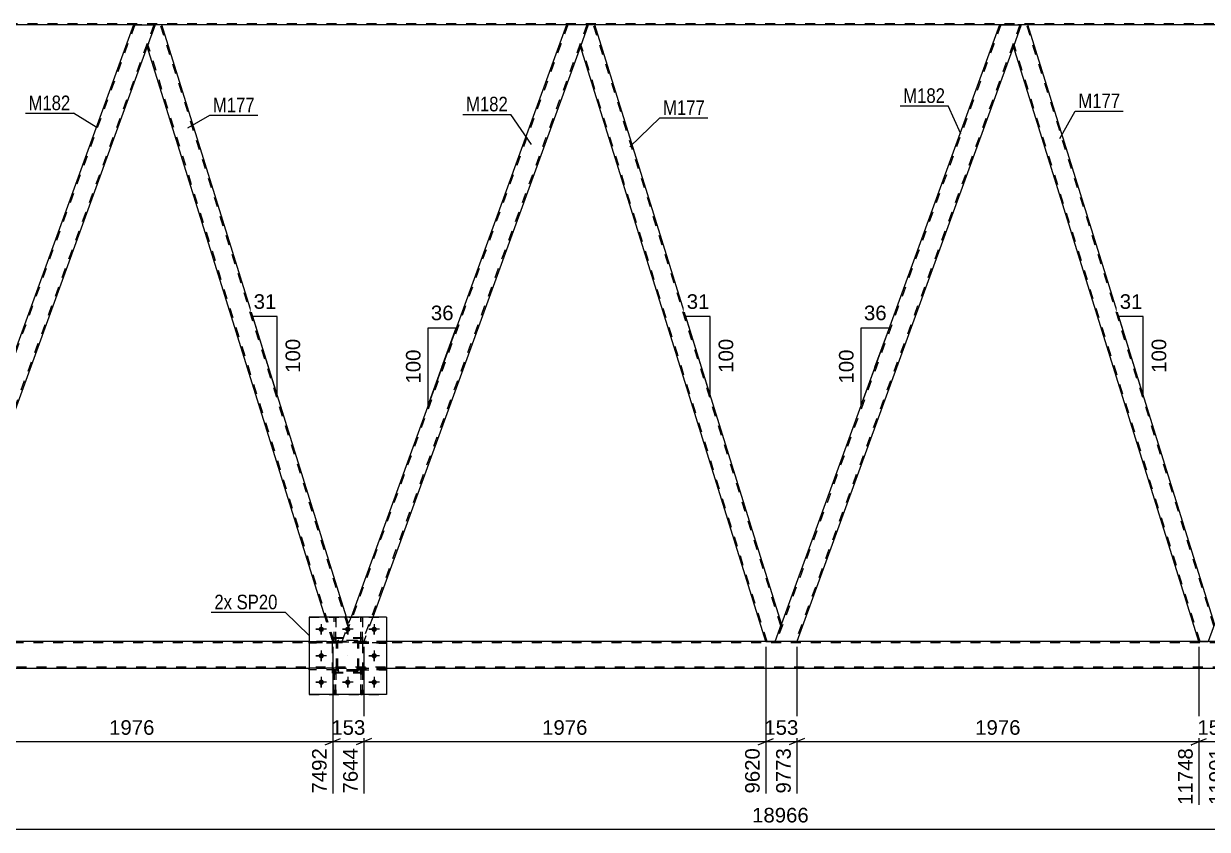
# Model space of a CAD drawing. Header units: millimetres. Extents: x -116 to 725, y -385 to 209.
# Drawn here: x 150.7 to 383.4, y -160.1 to -1.8 of the extents above; entities that cross this region are included whole.
import ezdxf

# ---------------------------------------------------------------- set-up
doc = ezdxf.new("R2010")
doc.units = ezdxf.units.MM
doc.linetypes.add('DXK_LINE_DOT2', pattern=[3.9198, 1.9599, -1.9599])
doc.linetypes.add('DXK_LINE_DOT3', pattern=[5.9187, 2.979, -0.9799, 0.9799, -0.9799])
doc.styles.add('Arial', font='arial.ttf', dxfattribs={"height": 0.2})
doc.styles.add('Arial Narrow', font='ARIALN.TTF', dxfattribs={"height": 0.2})

# ---------------------------------------------------------------- blocks, each defined once
blk = doc.blocks.new('Bolt-203724257-5231 - 5151')
at = {"linetype": 'Continuous'}
for points in [[(209.68, -120.8, -1), (208.64, -120.8, -1)], [(214.88, -120.8, -1), (213.84, -120.8, -1)], [(220.08, -120.8, -1), (219.04, -120.8, -1)], [(209.68, -126, -1), (208.64, -126, -1)], [(220.08, -126, -1), (219.04, -126, -1)], [(209.68, -131.2, -1), (208.64, -131.2, -1)], [(214.88, -131.2, -1), (213.84, -131.2, -1)], [(220.08, -131.2, -1), (219.04, -131.2, -1)]]:
    blk.add_hatch(color=1, dxfattribs=at).paths.add_polyline_path(points)
at = {"color": 1, "linetype": 'Continuous'}
for p, q in [((210.2, -120.8), (208.12, -120.8)), ((209.16, -119.76), (209.16, -121.84)), ((215.4, -120.8), (213.32, -120.8)), ((214.36, -119.76), (214.36, -121.84)), ((220.6, -120.8), (218.52, -120.8)), ((219.56, -119.76), (219.56, -121.84)), ((209.16, -124.96), (209.16, -127.04)), ((219.56, -124.96), (219.56, -127.04)), ((210.2, -126), (208.12, -126)), ((220.6, -126), (218.52, -126)), ((209.16, -130.16), (209.16, -132.24)), ((214.36, -130.16), (214.36, -132.24)), ((219.56, -130.16), (219.56, -132.24)), ((210.2, -131.2), (208.12, -131.2)), ((215.4, -131.2), (213.32, -131.2)), ((220.6, -131.2), (218.52, -131.2))]:
    blk.add_line(p, q, dxfattribs=at)
blk = doc.blocks.new('Bolt-203724257-5232 - 5151')
at = {"color": 1, "linetype": 'Continuous'}
for p, q in [((208.12, -120.8), (208.82, -120.8)), ((209.16, -119.76), (209.16, -120.45)), ((210.2, -120.8), (209.51, -120.8)), ((213.32, -120.8), (214.02, -120.8)), ((214.36, -119.76), (214.36, -120.45)), ((215.4, -120.8), (214.71, -120.8)), ((218.52, -120.8), (219.22, -120.8)), ((219.56, -119.76), (219.56, -120.45)), ((220.6, -120.8), (219.91, -120.8)), ((209.16, -121.84), (209.16, -121.14)), ((214.36, -121.84), (214.36, -121.14)), ((219.56, -121.84), (219.56, -121.14)), ((209.16, -124.96), (209.16, -125.65)), ((219.56, -124.96), (219.56, -125.65)), ((208.12, -126), (208.82, -126)), ((209.16, -127.04), (209.16, -126.34)), ((210.2, -126), (209.51, -126)), ((218.52, -126), (219.22, -126)), ((219.56, -127.04), (219.56, -126.34)), ((220.6, -126), (219.91, -126)), ((209.16, -130.16), (209.16, -130.85)), ((214.36, -130.16), (214.36, -130.85)), ((219.56, -130.16), (219.56, -130.85)), ((208.12, -131.2), (208.82, -131.2)), ((209.16, -132.24), (209.16, -131.54)), ((210.2, -131.2), (209.51, -131.2)), ((213.32, -131.2), (214.02, -131.2)), ((214.36, -132.24), (214.36, -131.54)), ((215.4, -131.2), (214.71, -131.2)), ((218.52, -131.2), (219.22, -131.2)), ((219.56, -132.24), (219.56, -131.54)), ((220.6, -131.2), (219.91, -131.2))]:
    blk.add_line(p, q, dxfattribs=at)
blk = doc.blocks.new('Part-203724257-5591 - 5151')
at = {"color": 2, "linetype": 'Continuous'}
for p, q in [((176.5, -2), (174.96, -6.25)), ((177.82, -2), (176.5, -2)), ((214.1, -118.4), (177.82, -2)), ((209.91, -118.4), (174.96, -6.25))]:
    blk.add_line(p, q, dxfattribs=at)
at = {"color": 7, "linetype": 'DXK_LINE_DOT2'}
for p, q in [((214.39, -120.12), (177.57, -2)), ((211.67, -123.22), (175.09, -5.88)), ((211.41, -123.22), (209.91, -118.4)), ((214.52, -119.75), (214.1, -118.4)), ((213.26, -123.22), (214.52, -119.75)), ((213.26, -123.22), (211.41, -123.22))]:
    blk.add_line(p, q, dxfattribs=at)
blk = doc.blocks.new('Part-203724257-5611 - 5151')
at = {"color": 7, "linetype": 'DXK_LINE_DOT2'}
for p, q in [((257.64, -2), (213.51, -123.22)), ((261.38, -2), (217.26, -123.22)), ((257.64, -2), (257.65, -2)), ((261.64, -2), (260.09, -6.25)), ((213.26, -123.22), (215.02, -118.4)), ((219.27, -118.4), (217.52, -123.22)), ((217.52, -123.22), (213.26, -123.22))]:
    blk.add_line(p, q, dxfattribs=at)
at = {"color": 2, "linetype": 'Continuous'}
for p, q in [((257.38, -2), (215.02, -118.4)), ((261.64, -2), (257.38, -2)), ((260.09, -6.25), (219.27, -118.4))]:
    blk.add_line(p, q, dxfattribs=at)
blk = doc.blocks.new('Part-203724257-5242 - 5151')
at = {"color": 2, "linetype": 'Continuous'}
for p, q in [((206.76, -123.22), (51.7, -123.22)), ((462.18, -123.22), (221.96, -123.22)), ((206.76, -128.5), (51.7, -128.5)), ((462.18, -128.5), (221.96, -128.5))]:
    blk.add_line(p, q, dxfattribs=at)
at = {"color": 7, "linetype": 'DXK_LINE_DOT2'}
for p, q in [((221.96, -123.22), (206.76, -123.22)), ((605.29, -123.46), (-50.14, -123.46)), ((605.92, -128.26), (-50.14, -128.26)), ((221.96, -128.5), (206.76, -128.5))]:
    blk.add_line(p, q, dxfattribs=at)
blk = doc.blocks.new('Part-203724257-5247 - 5151')
at = {"color": 7, "linetype": 'DXK_LINE_DOT2'}
for p, q in [((623.74, -1.76), (-29.49, -1.76)), ((177.82, -2), (172.25, -2)), ((262.95, -2), (257.38, -2)), ((348.09, -2), (342.51, -2))]:
    blk.add_line(p, q, dxfattribs=at)
at = {"color": 2, "linetype": 'Continuous'}
for p, q in [((172.25, -2), (92.69, -2)), ((257.38, -2), (177.82, -2)), ((342.51, -2), (262.95, -2)), ((427.65, -2), (348.09, -2))]:
    blk.add_line(p, q, dxfattribs=at)
blk = doc.blocks.new('Part-203724257-5501 - 5151')
at = {"color": 2, "linetype": 'Continuous'}
for p, q in [((221.96, -118.4), (206.76, -118.4)), ((206.76, -118.4), (206.76, -133.6)), ((221.96, -118.4), (221.96, -133.6)), ((221.96, -133.6), (206.76, -133.6))]:
    blk.add_line(p, q, dxfattribs=at)
blk = doc.blocks.new('Part-203724257-5506 - 5151')
at = {"color": 7, "linetype": 'DXK_LINE_DOT2'}
for p, q in [((206.76, -118.4), (221.96, -118.4)), ((206.76, -118.4), (206.76, -133.6)), ((221.96, -118.4), (221.96, -133.6)), ((206.76, -133.6), (221.96, -133.6))]:
    blk.add_line(p, q, dxfattribs=at)
blk = doc.blocks.new('Part-203724257-5507 - 5151')
at = {"color": 7, "linetype": 'DXK_LINE_DOT2'}
for p, q in [((216.56, -123.55), (216.56, -123.23)), ((216.56, -123.23), (221.96, -123.23)), ((217.16, -123.55), (217.16, -123.23)), ((221.96, -123.23), (221.96, -123.55)), ((221.96, -123.55), (216.56, -123.55))]:
    blk.add_line(p, q, dxfattribs=at)
blk = doc.blocks.new('Part-203724257-5508 - 5151')
at = {"color": 7, "linetype": 'DXK_LINE_DOT2'}
for p, q in [((216.56, -128.75), (216.56, -128.43)), ((216.56, -128.43), (221.96, -128.43)), ((221.96, -128.75), (216.56, -128.75)), ((217.16, -128.75), (217.16, -128.43)), ((221.96, -128.43), (221.96, -128.75))]:
    blk.add_line(p, q, dxfattribs=at)
blk = doc.blocks.new('Part-203724257-5509 - 5151')
at = {"color": 7, "linetype": 'DXK_LINE_DOT2'}
for p, q in [((212.16, -123.23), (206.76, -123.23)), ((206.76, -123.55), (206.76, -123.23)), ((211.56, -123.55), (211.56, -123.23)), ((212.16, -123.23), (212.16, -123.55)), ((212.16, -123.55), (206.76, -123.55))]:
    blk.add_line(p, q, dxfattribs=at)
blk = doc.blocks.new('Part-203724257-5510 - 5151')
at = {"color": 7, "linetype": 'DXK_LINE_DOT2'}
for p, q in [((212.16, -128.43), (206.76, -128.43)), ((206.76, -128.75), (206.76, -128.43)), ((212.16, -128.75), (206.76, -128.75)), ((211.56, -128.75), (211.56, -128.43)), ((212.16, -128.43), (212.16, -128.75))]:
    blk.add_line(p, q, dxfattribs=at)
blk = doc.blocks.new('Part-203724257-5511 - 5151')
at = {"color": 2, "linetype": 'Continuous'}
for p, q in [((211.72, -118.4), (211.72, -118.39)), ((212.04, -118.39), (211.72, -118.39)), ((212.04, -118.4), (212.04, -118.39))]:
    blk.add_line(p, q, dxfattribs=at)
at = {"color": 7, "linetype": 'DXK_LINE_DOT2'}
for p, q in [((211.72, -123.24), (211.72, -118.4)), ((212.04, -123.24), (212.04, -118.4)), ((211.72, -122.64), (212.04, -122.64)), ((212.04, -123.24), (211.72, -123.24))]:
    blk.add_line(p, q, dxfattribs=at)
blk = doc.blocks.new('Part-203724257-5512 - 5151')
at = {"color": 2, "linetype": 'Continuous'}
for p, q in [((216.92, -118.4), (216.92, -118.39)), ((217.24, -118.39), (216.92, -118.39)), ((217.24, -118.4), (217.24, -118.39))]:
    blk.add_line(p, q, dxfattribs=at)
at = {"color": 7, "linetype": 'DXK_LINE_DOT2'}
for p, q in [((216.92, -123.24), (216.92, -118.4)), ((217.24, -123.24), (217.24, -118.4)), ((216.92, -122.64), (217.24, -122.64)), ((217.24, -123.24), (216.92, -123.24))]:
    blk.add_line(p, q, dxfattribs=at)
blk = doc.blocks.new('Part-203724257-5513 - 5151')
at = {"color": 7, "linetype": 'DXK_LINE_DOT2'}
for p, q in [((212.04, -128.76), (211.72, -128.76)), ((211.72, -128.76), (211.72, -133.59)), ((211.72, -129.36), (212.04, -129.36)), ((212.04, -133.59), (212.04, -128.76)), ((211.72, -133.59), (212.04, -133.59))]:
    blk.add_line(p, q, dxfattribs=at)
blk = doc.blocks.new('Part-203724257-5514 - 5151')
at = {"color": 7, "linetype": 'DXK_LINE_DOT2'}
for p, q in [((217.24, -128.76), (216.92, -128.76)), ((216.92, -128.76), (216.92, -133.59)), ((216.92, -129.36), (217.24, -129.36)), ((217.24, -133.59), (217.24, -128.76)), ((216.92, -133.59), (217.24, -133.59))]:
    blk.add_line(p, q, dxfattribs=at)
blk = doc.blocks.new('Part-203724257-5515 - 5151')
at = {"color": 7, "linetype": 'DXK_LINE_DOT2'}
for p, q in [((212.16, -123.48), (212.2, -123.29)), ((212.2, -123.29), (212.16, -123.48)), ((212.42, -123.38), (212.47, -123.31)), ((212.46, -123.03), (212.64, -123)), ((212.64, -123), (212.46, -123.03)), ((212.47, -123.31), (212.55, -123.25)), ((212.55, -123.25), (212.64, -123.24)), ((216.08, -123), (212.64, -123)), ((212.64, -123.24), (216.08, -123.24)), ((216.08, -123), (216.27, -123.03)), ((216.27, -123.03), (216.08, -123)), ((216.08, -123.24), (216.18, -123.25)), ((216.18, -123.25), (216.25, -123.31)), ((216.25, -123.31), (216.31, -123.38)), ((216.53, -123.29), (216.56, -123.48)), ((216.56, -123.48), (216.53, -123.29)), ((212.16, -128.52), (212.16, -123.48)), ((212.4, -123.48), (212.42, -123.38)), ((212.4, -128.52), (212.4, -123.48)), ((216.31, -123.38), (216.32, -123.48)), ((216.32, -128.52), (216.32, -123.48)), ((216.56, -128.52), (216.56, -123.48)), ((212.2, -128.7), (212.16, -128.52)), ((212.16, -128.52), (212.2, -128.7)), ((212.42, -128.61), (212.4, -128.52)), ((212.47, -128.69), (212.42, -128.61)), ((212.64, -129), (212.46, -128.96)), ((212.46, -128.96), (212.64, -129)), ((212.55, -128.74), (212.47, -128.69)), ((212.64, -128.76), (212.55, -128.74)), ((216.08, -128.76), (212.64, -128.76)), ((216.08, -129), (212.64, -129)), ((216.18, -128.74), (216.08, -128.76)), ((216.27, -128.96), (216.08, -129)), ((216.08, -129), (216.27, -128.96)), ((216.25, -128.69), (216.18, -128.74)), ((216.31, -128.61), (216.25, -128.69)), ((216.32, -128.52), (216.31, -128.61)), ((216.56, -128.52), (216.53, -128.7)), ((216.53, -128.7), (216.56, -128.52))]:
    blk.add_line(p, q, dxfattribs=at)
at = {"color": 7, "linetype": 'DXK_LINE_DOT3'}
blk.add_line((214.36, -126), (214.36, -126), dxfattribs=at)
at = {"color": 7, "linetype": 'DXK_LINE_DOT2'}
for centre, start, end in [((212.64, -123.48), 112.5, 157.5), ((212.64, -123.48), 112.5, 157.5), ((216.08, -123.48), 22.5, 67.5), ((216.08, -123.48), 22.5, 67.5), ((212.64, -128.52), 202.5, 247.5), ((212.64, -128.52), 202.5, 247.5), ((216.08, -128.52), 292.5, 337.5), ((216.08, -128.52), 292.5, 337.5)]:
    blk.add_arc(centre, 0.48, start, end, dxfattribs=at)
blk = doc.blocks.new('Part-203724257-5516 - 5151')
at = {"color": 7, "linetype": 'DXK_LINE_DOT2'}
for p, q in [((221.96, -123.23), (216.56, -123.23)), ((216.56, -123.23), (216.56, -123.55)), ((217.16, -123.55), (217.16, -123.23)), ((221.96, -123.55), (221.96, -123.23)), ((216.56, -123.55), (221.96, -123.55))]:
    blk.add_line(p, q, dxfattribs=at)
blk = doc.blocks.new('Part-203724257-5517 - 5151')
at = {"color": 7, "linetype": 'DXK_LINE_DOT2'}
for p, q in [((221.96, -128.43), (216.56, -128.43)), ((216.56, -128.43), (216.56, -128.75)), ((216.56, -128.75), (221.96, -128.75)), ((217.16, -128.75), (217.16, -128.43)), ((221.96, -128.75), (221.96, -128.43))]:
    blk.add_line(p, q, dxfattribs=at)
blk = doc.blocks.new('Part-203724257-5518 - 5151')
at = {"color": 7, "linetype": 'DXK_LINE_DOT2'}
for p, q in [((212.16, -123.23), (206.76, -123.23)), ((206.76, -123.23), (206.76, -123.55)), ((211.56, -123.55), (211.56, -123.23)), ((212.16, -123.55), (212.16, -123.23)), ((212.16, -123.55), (206.76, -123.55))]:
    blk.add_line(p, q, dxfattribs=at)
blk = doc.blocks.new('Part-203724257-5519 - 5151')
at = {"color": 7, "linetype": 'DXK_LINE_DOT2'}
for p, q in [((212.16, -128.43), (206.76, -128.43)), ((206.76, -128.43), (206.76, -128.75)), ((212.16, -128.75), (206.76, -128.75)), ((211.56, -128.75), (211.56, -128.43)), ((212.16, -128.75), (212.16, -128.43))]:
    blk.add_line(p, q, dxfattribs=at)
blk = doc.blocks.new('Part-203724257-5520 - 5151')
at = {"color": 7, "linetype": 'DXK_LINE_DOT2'}
for p, q in [((211.72, -123.24), (211.72, -118.39)), ((211.72, -118.39), (212.04, -118.39)), ((212.04, -118.39), (212.04, -123.24)), ((211.72, -122.64), (212.04, -122.64)), ((212.04, -123.24), (211.72, -123.24))]:
    blk.add_line(p, q, dxfattribs=at)
blk = doc.blocks.new('Part-203724257-5521 - 5151')
at = {"color": 7, "linetype": 'DXK_LINE_DOT2'}
for p, q in [((216.92, -123.24), (216.92, -118.39)), ((216.92, -118.39), (217.24, -118.39)), ((217.24, -118.39), (217.24, -123.24)), ((216.92, -122.64), (217.24, -122.64)), ((217.24, -123.24), (216.92, -123.24))]:
    blk.add_line(p, q, dxfattribs=at)
blk = doc.blocks.new('Part-203724257-5522 - 5151')
at = {"color": 7, "linetype": 'DXK_LINE_DOT2'}
for p, q in [((211.72, -133.59), (211.72, -128.76)), ((211.72, -128.76), (212.04, -128.76)), ((211.72, -129.36), (212.04, -129.36)), ((212.04, -128.76), (212.04, -133.59)), ((212.04, -133.59), (211.72, -133.59))]:
    blk.add_line(p, q, dxfattribs=at)
blk = doc.blocks.new('Part-203724257-5523 - 5151')
at = {"color": 7, "linetype": 'DXK_LINE_DOT2'}
for p, q in [((216.92, -133.59), (216.92, -128.76)), ((216.92, -128.76), (217.24, -128.76)), ((216.92, -129.36), (217.24, -129.36)), ((217.24, -128.76), (217.24, -133.59)), ((217.24, -133.59), (216.92, -133.59))]:
    blk.add_line(p, q, dxfattribs=at)
blk = doc.blocks.new('Part-203724257-5524 - 5151')
at = {"color": 7, "linetype": 'DXK_LINE_DOT2'}
for p, q in [((212.16, -123.48), (212.2, -123.29)), ((212.2, -123.29), (212.16, -123.48)), ((212.42, -123.38), (212.47, -123.31)), ((212.46, -123.03), (212.64, -123)), ((212.64, -123), (212.46, -123.03)), ((212.47, -123.31), (212.55, -123.25)), ((212.55, -123.25), (212.64, -123.24)), ((216.08, -123), (212.64, -123)), ((212.64, -123.24), (216.08, -123.24)), ((216.08, -123), (216.27, -123.03)), ((216.27, -123.03), (216.08, -123)), ((216.08, -123.24), (216.18, -123.25)), ((216.18, -123.25), (216.25, -123.31)), ((216.25, -123.31), (216.31, -123.38)), ((216.53, -123.29), (216.56, -123.48)), ((216.56, -123.48), (216.53, -123.29)), ((212.16, -128.52), (212.16, -123.48)), ((212.4, -123.48), (212.42, -123.38)), ((212.4, -128.52), (212.4, -123.48)), ((216.31, -123.38), (216.32, -123.48)), ((216.32, -128.52), (216.32, -123.48)), ((216.56, -128.52), (216.56, -123.48)), ((212.2, -128.7), (212.16, -128.52)), ((212.16, -128.52), (212.2, -128.7)), ((212.42, -128.61), (212.4, -128.52)), ((212.47, -128.69), (212.42, -128.61)), ((212.64, -129), (212.46, -128.96)), ((212.46, -128.96), (212.64, -129)), ((212.55, -128.74), (212.47, -128.69)), ((212.64, -128.76), (212.55, -128.74)), ((216.08, -128.76), (212.64, -128.76)), ((216.08, -129), (212.64, -129)), ((216.18, -128.74), (216.08, -128.76)), ((216.27, -128.96), (216.08, -129)), ((216.08, -129), (216.27, -128.96)), ((216.25, -128.69), (216.18, -128.74)), ((216.31, -128.61), (216.25, -128.69)), ((216.32, -128.52), (216.31, -128.61)), ((216.56, -128.52), (216.53, -128.7)), ((216.53, -128.7), (216.56, -128.52))]:
    blk.add_line(p, q, dxfattribs=at)
at = {"color": 7, "linetype": 'DXK_LINE_DOT3'}
blk.add_line((214.36, -126), (214.36, -126), dxfattribs=at)
at = {"color": 7, "linetype": 'DXK_LINE_DOT2'}
for centre, start, end in [((212.64, -123.48), 112.5, 157.5), ((212.64, -123.48), 112.5, 157.5), ((216.08, -123.48), 22.5, 67.5), ((216.08, -123.48), 22.5, 67.5), ((212.64, -128.52), 202.5, 247.5), ((212.64, -128.52), 202.5, 247.5), ((216.08, -128.52), 292.5, 337.5), ((216.08, -128.52), 292.5, 337.5)]:
    blk.add_arc(centre, 0.48, start, end, dxfattribs=at)
blk = doc.blocks.new('Part-203724257-5525 - 5151')
at = {"color": 7, "linetype": 'DXK_LINE_DOT2'}
for p, q in [((217.36, -122.46), (211.36, -122.46)), ((211.36, -129.26), (211.36, -122.46)), ((217.36, -129.26), (217.36, -122.46)), ((217.36, -129.26), (211.36, -129.26))]:
    blk.add_line(p, q, dxfattribs=at)
blk = doc.blocks.new('Part-203724257-5526 - 5151')
at = {"color": 7, "linetype": 'DXK_LINE_DOT2'}
for p, q in [((217.36, -122.59), (211.36, -122.59)), ((211.36, -129.39), (211.36, -122.59)), ((217.36, -129.39), (217.36, -122.59)), ((217.36, -129.39), (211.36, -129.39))]:
    blk.add_line(p, q, dxfattribs=at)
blk = doc.blocks.new('Part-203724257-5571 - 5151')
at = {"color": 7, "linetype": 'DXK_LINE_DOT2'}
for p, q in [((342.77, -2), (298.65, -123.22)), ((346.52, -2), (302.39, -123.22)), ((342.77, -2), (342.79, -2)), ((346.77, -2), (345.22, -6.25)), ((299.66, -119.75), (298.39, -123.22)), ((302.65, -123.22), (298.39, -123.22))]:
    blk.add_line(p, q, dxfattribs=at)
at = {"color": 2, "linetype": 'Continuous'}
for p, q in [((342.51, -2), (299.66, -119.75)), ((342.51, -2), (346.77, -2)), ((345.22, -6.25), (302.65, -123.22))]:
    blk.add_line(p, q, dxfattribs=at)
blk = doc.blocks.new('Part-203724257-5576 - 5151')
at = {"color": 7, "linetype": 'DXK_LINE_DOT2'}
for p, q in [((172.5, -2), (128.38, -123.22)), ((176.25, -2), (132.13, -123.22)), ((172.5, -2), (172.52, -2)), ((176.5, -2), (174.96, -6.25)), ((129.39, -119.75), (128.13, -123.22)), ((132.38, -123.22), (128.13, -123.22))]:
    blk.add_line(p, q, dxfattribs=at)
at = {"color": 2, "linetype": 'Continuous'}
for p, q in [((172.25, -2), (129.39, -119.75)), ((172.25, -2), (176.5, -2)), ((174.96, -6.25), (132.38, -123.22))]:
    blk.add_line(p, q, dxfattribs=at)
blk = doc.blocks.new('Part-203724257-5596 - 5151')
at = {"color": 2, "linetype": 'Continuous'}
for p, q in [((261.64, -2), (260.09, -6.25)), ((262.95, -2), (261.64, -2)), ((299.66, -119.75), (262.95, -2)), ((296.55, -123.22), (260.09, -6.25)), ((298.39, -123.22), (299.66, -119.75))]:
    blk.add_line(p, q, dxfattribs=at)
at = {"color": 7, "linetype": 'DXK_LINE_DOT2'}
for p, q in [((299.52, -120.12), (262.7, -2)), ((296.8, -123.22), (260.22, -5.88)), ((296.55, -123.22), (298.39, -123.22))]:
    blk.add_line(p, q, dxfattribs=at)
blk = doc.blocks.new('Part-203724257-5606 - 5151')
at = {"color": 2, "linetype": 'Continuous'}
for p, q in [((346.77, -2), (345.22, -6.25)), ((348.09, -2), (346.77, -2)), ((384.79, -119.75), (348.09, -2)), ((381.68, -123.22), (345.22, -6.25)), ((384.52, -120.49), (383.53, -123.22)), ((384.79, -119.75), (384.52, -120.49))]:
    blk.add_line(p, q, dxfattribs=at)
at = {"color": 7, "linetype": 'DXK_LINE_DOT2'}
for p, q in [((384.66, -120.12), (347.84, -2)), ((381.93, -123.22), (345.36, -5.88)), ((384.77, -119.81), (384.52, -120.49)), ((381.68, -123.22), (383.53, -123.22))]:
    blk.add_line(p, q, dxfattribs=at)
blk = doc.blocks.new('StraightDimension-203724257-5801 - 5151')
at = {"color": 7, "linetype": 'Continuous'}
for p, q in [((302.65, -124.22), (302.65, -153.07)), ((381.68, -124.22), (381.68, -155.3)), ((304.15, -142.28), (301.15, -143.48)), ((302.65, -142.88), (381.68, -142.88)), ((380.18, -143.48), (383.18, -142.28))]:
    blk.add_line(p, q, dxfattribs=at)
at = {"color": 0}
blk.add_wipeout([(347.21, -142.13), (347.21, -137.93), (337.12, -137.93), (337.12, -142.13)], dxfattribs=at)
at = {"color": 0, "linetype": 'Continuous'}
blk.add_wipeout([(381.08, -143.58), (376.88, -143.58), (376.88, -155.9), (381.08, -155.9)], dxfattribs=at)
at = {"color": 3, "style": 'Arial'}
blk.add_text('1976', height=2.865, dxfattribs=at).set_placement((337.72, -141.53))
at = {"color": 3, "linetype": 'Continuous', "style": 'Arial'}
blk.add_text('11748', height=2.865, rotation=90.0002, dxfattribs=at).set_placement((380.48, -155.3))
blk = doc.blocks.new('StraightDimension-203724257-5787 - 5151')
at = {"color": 7, "linetype": 'Continuous'}
for p, q in [((381.68, -124.22), (381.68, -155.3)), ((387.78, -124.22), (387.78, -155.3)), ((380.18, -143.48), (383.18, -142.28)), ((381.68, -142.88), (387.78, -142.88)), ((389.28, -142.28), (386.28, -143.48))]:
    blk.add_line(p, q, dxfattribs=at)
at = {"color": 0}
blk.add_wipeout([(388.67, -142.13), (388.67, -137.93), (380.8, -137.93), (380.8, -142.13)], dxfattribs=at)
at = {"color": 0, "linetype": 'Continuous'}
blk.add_wipeout([(387.18, -143.58), (382.98, -143.58), (382.98, -155.9), (387.18, -155.9)], dxfattribs=at)
at = {"color": 3, "style": 'Arial'}
blk.add_text('153', height=2.865, dxfattribs=at).set_placement((381.4, -141.53))
at = {"color": 3, "linetype": 'Continuous', "style": 'Arial'}
blk.add_text('11901', height=2.865, rotation=90.0002, dxfattribs=at).set_placement((386.58, -155.3))
blk = doc.blocks.new('StraightDimension-203724257-5815 - 5151')
at = {"color": 7, "linetype": 'Continuous'}
for p, q in [((296.55, -124.22), (296.55, -153.07)), ((302.65, -124.22), (302.65, -153.07)), ((295.05, -143.48), (298.05, -142.28)), ((296.55, -142.88), (302.65, -142.88)), ((304.15, -142.28), (301.15, -143.48))]:
    blk.add_line(p, q, dxfattribs=at)
at = {"color": 0}
blk.add_wipeout([(303.53, -142.13), (303.53, -137.93), (295.66, -137.93), (295.66, -142.13)], dxfattribs=at)
at = {"color": 0, "linetype": 'Continuous'}
blk.add_wipeout([(302.05, -143.58), (297.85, -143.58), (297.85, -153.67), (302.05, -153.67)], dxfattribs=at)
at = {"color": 3, "style": 'Arial'}
blk.add_text('153', height=2.865, dxfattribs=at).set_placement((296.26, -141.53))
at = {"color": 3, "linetype": 'Continuous', "style": 'Arial'}
blk.add_text('9773', height=2.865, rotation=90.0002, dxfattribs=at).set_placement((301.45, -153.07))
blk = doc.blocks.new('AngleDimension-203724257-6970 - 5151')
at = {"color": 7, "linetype": 'Continuous'}
for p, q in [((283.74, -68.68), (280.82, -59.31)), ((285.64, -59.31), (280.82, -59.31)), ((285.64, -74.78), (280.82, -59.31)), ((285.64, -74.78), (285.64, -59.31))]:
    blk.add_line(p, q, dxfattribs=at)
at = {"color": 0}
for points in [[(286.05, -58.41), (286.05, -54.21), (280.41, -54.21), (280.41, -58.41)], [(290.74, -63.11), (286.54, -63.11), (286.54, -70.98), (290.74, -70.98)]]:
    blk.add_wipeout(points, dxfattribs=at)
at = {"color": 3, "style": 'Arial'}
blk.add_text('31', height=2.865, dxfattribs=at).set_placement((281.01, -57.81))
blk.add_text('100', height=2.865, rotation=90.0002, dxfattribs=at).set_placement((290.14, -70.38))
blk = doc.blocks.new('StraightDimension-203724257-5829 - 5151')
at = {"color": 7, "linetype": 'Continuous'}
for p, q in [((217.52, -124.22), (217.52, -153.07)), ((296.55, -124.22), (296.55, -153.07)), ((219.02, -142.28), (216.02, -143.48)), ((217.52, -142.88), (296.55, -142.88)), ((295.05, -143.48), (298.05, -142.28))]:
    blk.add_line(p, q, dxfattribs=at)
at = {"color": 0}
blk.add_wipeout([(262.08, -142.13), (262.08, -137.93), (251.98, -137.93), (251.98, -142.13)], dxfattribs=at)
at = {"color": 0, "linetype": 'Continuous'}
blk.add_wipeout([(295.95, -143.58), (291.75, -143.58), (291.75, -153.67), (295.95, -153.67)], dxfattribs=at)
at = {"color": 3, "style": 'Arial'}
blk.add_text('1976', height=2.865, dxfattribs=at).set_placement((252.58, -141.53))
at = {"color": 3, "linetype": 'Continuous', "style": 'Arial'}
blk.add_text('9620', height=2.865, rotation=90.0002, dxfattribs=at).set_placement((295.35, -153.07))
blk = doc.blocks.new('StraightDimension-203724257-5847 - 5151')
at = {"color": 7, "linetype": 'Continuous'}
for p, q in [((211.41, -124.22), (211.41, -153.07)), ((217.52, -124.22), (217.52, -153.07)), ((209.91, -143.48), (212.91, -142.28)), ((211.41, -142.88), (217.52, -142.88)), ((219.02, -142.28), (216.02, -143.48))]:
    blk.add_line(p, q, dxfattribs=at)
at = {"color": 0}
blk.add_wipeout([(218.4, -142.13), (218.4, -137.93), (210.53, -137.93), (210.53, -142.13)], dxfattribs=at)
at = {"color": 0, "linetype": 'Continuous'}
blk.add_wipeout([(216.92, -143.58), (212.72, -143.58), (212.72, -153.67), (216.92, -153.67)], dxfattribs=at)
at = {"color": 3, "style": 'Arial'}
blk.add_text('153', height=2.865, dxfattribs=at).set_placement((211.13, -141.53))
at = {"color": 3, "linetype": 'Continuous', "style": 'Arial'}
blk.add_text('7644', height=2.865, rotation=90.0002, dxfattribs=at).set_placement((216.32, -153.07))
blk = doc.blocks.new('StraightDimension-203724257-5869 - 5151')
at = {"color": 7, "linetype": 'Continuous'}
for p, q in [((132.38, -124.22), (132.38, -153.07)), ((211.41, -124.22), (211.41, -153.07)), ((133.88, -142.28), (130.88, -143.48)), ((132.38, -142.88), (211.41, -142.88)), ((209.91, -143.48), (212.91, -142.28))]:
    blk.add_line(p, q, dxfattribs=at)
at = {"color": 0}
blk.add_wipeout([(176.95, -142.13), (176.95, -137.93), (166.85, -137.93), (166.85, -142.13)], dxfattribs=at)
at = {"color": 0, "linetype": 'Continuous'}
blk.add_wipeout([(210.81, -143.58), (206.61, -143.58), (206.61, -153.67), (210.81, -153.67)], dxfattribs=at)
at = {"color": 3, "style": 'Arial'}
blk.add_text('1976', height=2.865, dxfattribs=at).set_placement((167.45, -141.53))
at = {"color": 3, "linetype": 'Continuous', "style": 'Arial'}
blk.add_text('7492', height=2.865, rotation=90.0002, dxfattribs=at).set_placement((210.21, -153.07))
blk = doc.blocks.new('AngleDimension-203724257-6995 - 5151')
at = {"color": 7, "linetype": 'Continuous'}
for p, q in [((198.6, -68.68), (195.68, -59.31)), ((200.5, -59.31), (195.68, -59.31)), ((200.5, -74.78), (195.68, -59.31)), ((200.5, -74.78), (200.5, -59.31))]:
    blk.add_line(p, q, dxfattribs=at)
at = {"color": 0}
for points in [[(200.92, -58.41), (200.92, -54.21), (195.27, -54.21), (195.27, -58.41)], [(205.6, -63.11), (201.4, -63.11), (201.4, -70.98), (205.6, -70.98)]]:
    blk.add_wipeout(points, dxfattribs=at)
at = {"color": 3, "style": 'Arial'}
blk.add_text('31', height=2.865, dxfattribs=at).set_placement((195.87, -57.81))
blk.add_text('100', height=2.865, rotation=90.0002, dxfattribs=at).set_placement((205, -70.38))
blk = doc.blocks.new('StraightDimension-203724257-6120 - 5151')
at = {"color": 7, "linetype": 'Continuous'}
blk.add_line((-59.4, -160.11), (658.24, -160.11), dxfattribs=at)
at = {"color": 0}
blk.add_wipeout([(305.58, -159.36), (305.58, -155.16), (293.26, -155.16), (293.26, -159.36)], dxfattribs=at)
at = {"color": 3, "style": 'Arial'}
blk.add_text('18966', height=2.865, dxfattribs=at).set_placement((293.86, -158.76))
blk = doc.blocks.new('AngleDimension-203724257-6565 - 5151')
at = {"color": 7, "linetype": 'Continuous'}
for p, q in [((315.3, -61.54), (320.84, -61.54)), ((315.3, -76.76), (320.84, -61.54)), ((315.3, -76.76), (315.3, -61.54)), ((318.02, -69.3), (320.84, -61.54))]:
    blk.add_line(p, q, dxfattribs=at)
at = {"color": 0}
for points in [[(320.9, -60.64), (320.9, -56.44), (315.25, -56.44), (315.25, -60.64)], [(314.4, -65.22), (310.2, -65.22), (310.2, -73.09), (314.4, -73.09)]]:
    blk.add_wipeout(points, dxfattribs=at)
at = {"color": 3, "style": 'Arial'}
blk.add_text('36', height=2.865, dxfattribs=at).set_placement((315.85, -60.04))
blk.add_text('100', height=2.865, rotation=90.0002, dxfattribs=at).set_placement((313.8, -72.49))
blk = doc.blocks.new('AngleDimension-203724257-6922 - 5151')
at = {"color": 7, "linetype": 'Continuous'}
for p, q in [((368.87, -68.68), (365.95, -59.31)), ((370.77, -59.31), (365.95, -59.31)), ((370.77, -74.78), (365.95, -59.31)), ((370.77, -74.78), (370.77, -59.31))]:
    blk.add_line(p, q, dxfattribs=at)
at = {"color": 0}
for points in [[(371.19, -58.41), (371.19, -54.21), (365.54, -54.21), (365.54, -58.41)], [(375.87, -63.11), (371.67, -63.11), (371.67, -70.98), (375.87, -70.98)]]:
    blk.add_wipeout(points, dxfattribs=at)
at = {"color": 3, "style": 'Arial'}
blk.add_text('31', height=2.865, dxfattribs=at).set_placement((366.14, -57.81))
blk.add_text('100', height=2.865, rotation=90.0002, dxfattribs=at).set_placement((375.27, -70.38))
blk = doc.blocks.new('AngleDimension-203724257-6936 - 5151')
at = {"color": 7, "linetype": 'Continuous'}
for p, q in [((230.17, -61.54), (235.71, -61.54)), ((230.17, -76.76), (235.71, -61.54)), ((230.17, -76.76), (230.17, -61.54)), ((232.89, -69.3), (235.71, -61.54))]:
    blk.add_line(p, q, dxfattribs=at)
at = {"color": 0}
for points in [[(235.76, -60.64), (235.76, -56.44), (230.11, -56.44), (230.11, -60.64)], [(229.27, -65.22), (225.07, -65.22), (225.07, -73.09), (229.27, -73.09)]]:
    blk.add_wipeout(points, dxfattribs=at)
at = {"color": 3, "style": 'Arial'}
blk.add_text('36', height=2.865, dxfattribs=at).set_placement((230.71, -60.04))
blk.add_text('100', height=2.865, rotation=90.0002, dxfattribs=at).set_placement((228.67, -72.49))
blk = doc.blocks.new('Mark-203724257-5567 - 5151')
at = {"color": 0}
blk.add_wipeout([(331.8, -17.33), (331.8, -14.33), (323.57, -14.33), (323.57, -17.33)], dxfattribs=at)
blk.add_wipeout([(331.8, -17.33), (331.8, -14.33), (323.57, -14.33), (323.57, -17.33)], dxfattribs=at)
at = {"color": 30, "linetype": 'Continuous'}
for p in [(322.97, -17.93), (334.91, -23.41)]:
    blk.add_line(p, (332.4, -17.93), dxfattribs=at)
at = {"color": 3, "style": 'Arial Narrow'}
blk.add_text('M182', height=2.863, dxfattribs=at).set_placement((323.57, -17.33))
blk = doc.blocks.new('Mark-203724257-5587 - 5151')
at = {"color": 0}
blk.add_wipeout([(196.07, -19.16), (196.07, -16.16), (187.85, -16.16), (187.85, -19.16)], dxfattribs=at)
blk.add_wipeout([(196.07, -19.16), (196.07, -16.16), (187.85, -16.16), (187.85, -19.16)], dxfattribs=at)
at = {"color": 30, "linetype": 'Continuous'}
for p, q in [((182.92, -22.26), (187.25, -19.76)), ((187.25, -19.76), (196.67, -19.76))]:
    blk.add_line(p, q, dxfattribs=at)
at = {"color": 3, "style": 'Arial Narrow'}
blk.add_text('M177', height=2.863, dxfattribs=at).set_placement((187.85, -19.16))
blk = doc.blocks.new('Mark-203724257-5572 - 5151')
at = {"color": 0}
blk.add_wipeout([(159.83, -18.76), (159.83, -15.76), (151.6, -15.76), (151.6, -18.76)], dxfattribs=at)
blk.add_wipeout([(159.83, -18.76), (159.83, -15.76), (151.6, -15.76), (151.6, -18.76)], dxfattribs=at)
at = {"color": 30, "linetype": 'Continuous'}
for p in [(151, -19.36), (164.93, -22.09)]:
    blk.add_line(p, (160.43, -19.36), dxfattribs=at)
at = {"color": 3, "style": 'Arial Narrow'}
blk.add_text('M182', height=2.863, dxfattribs=at).set_placement((151.6, -18.76))
blk = doc.blocks.new('Mark-203724257-5592 - 5151')
at = {"color": 0}
blk.add_wipeout([(284.57, -19.69), (284.57, -16.69), (276.35, -16.69), (276.35, -19.69)], dxfattribs=at)
blk.add_wipeout([(284.57, -19.69), (284.57, -16.69), (276.35, -16.69), (276.35, -19.69)], dxfattribs=at)
at = {"color": 30, "linetype": 'Continuous'}
for p, q in [((269.82, -25.95), (275.75, -20.29)), ((275.75, -20.29), (285.17, -20.29))]:
    blk.add_line(p, q, dxfattribs=at)
at = {"color": 3, "style": 'Arial Narrow'}
blk.add_text('M177', height=2.863, dxfattribs=at).set_placement((276.35, -19.69))
blk = doc.blocks.new('Mark-203724257-5602 - 5151')
at = {"color": 0}
blk.add_wipeout([(366.22, -18.35), (366.22, -15.35), (358, -15.35), (358, -18.35)], dxfattribs=at)
blk.add_wipeout([(366.22, -18.35), (366.22, -15.35), (358, -15.35), (358, -18.35)], dxfattribs=at)
at = {"color": 30, "linetype": 'Continuous'}
for p, q in [((354.38, -24.36), (357.4, -18.95)), ((357.4, -18.95), (366.82, -18.95))]:
    blk.add_line(p, q, dxfattribs=at)
at = {"color": 3, "style": 'Arial Narrow'}
blk.add_text('M177', height=2.863, dxfattribs=at).set_placement((358, -18.35))
blk = doc.blocks.new('Mark-203724257-5607 - 5151')
at = {"color": 0}
blk.add_wipeout([(245.85, -18.99), (245.85, -15.99), (237.62, -15.99), (237.62, -18.99)], dxfattribs=at)
blk.add_wipeout([(245.85, -18.99), (245.85, -15.99), (237.62, -15.99), (237.62, -18.99)], dxfattribs=at)
at = {"color": 30, "linetype": 'Continuous'}
for p in [(237.02, -19.59), (250.48, -25.54)]:
    blk.add_line(p, (246.45, -19.59), dxfattribs=at)
at = {"color": 3, "style": 'Arial Narrow'}
blk.add_text('M182', height=2.863, dxfattribs=at).set_placement((237.62, -18.99))
blk = doc.blocks.new('MarkSet-203724257-7099 - 5151')
at = {"color": 30, "linetype": 'Continuous'}
blk.add_line((206.76, -122.04), (202.05, -117.46), dxfattribs=at)
at = {"color": 0}
blk.add_wipeout([(191.61, -116.86), (191.61, -113.86), (188.14, -113.86), (188.14, -116.86)], dxfattribs=at)
blk.add_wipeout([(191.61, -116.86), (191.61, -113.86), (188.14, -113.86), (188.14, -116.86)], dxfattribs=at)
blk.add_wipeout([(200.55, -116.86), (200.55, -113.86), (192.51, -113.86), (192.51, -116.86)], dxfattribs=at)
blk.add_wipeout([(200.55, -116.86), (200.55, -113.86), (192.51, -113.86), (192.51, -116.86)], dxfattribs=at)
at = {"color": 30, "linetype": 'Continuous'}
blk.add_line((187.54, -117.46), (202.05, -117.46), dxfattribs=at)
at = {"color": 3, "style": 'Arial Narrow'}
for s, p in [('2x', (188.14, -116.86)), ('SP20', (192.51, -116.86))]:
    blk.add_text(s, height=2.863, dxfattribs=at).set_placement(p)

msp = doc.modelspace()

# ---------------------------------------------------------------- block references
for name in ['Part-203724257-5247 - 5151', 'Part-203724257-5576 - 5151', 'Part-203724257-5591 - 5151', 'Part-203724257-5611 - 5151', 'Part-203724257-5596 - 5151', 'Part-203724257-5571 - 5151', 'Part-203724257-5606 - 5151', 'Part-203724257-5501 - 5151', 'Part-203724257-5506 - 5151', 'Part-203724257-5511 - 5151', 'Part-203724257-5520 - 5151', 'Part-203724257-5512 - 5151', 'Part-203724257-5521 - 5151', 'Bolt-203724257-5231 - 5151', 'Bolt-203724257-5232 - 5151', 'Part-203724257-5242 - 5151', 'Part-203724257-5509 - 5151', 'Part-203724257-5518 - 5151', 'Part-203724257-5525 - 5151', 'Part-203724257-5526 - 5151', 'Part-203724257-5515 - 5151', 'Part-203724257-5524 - 5151', 'Part-203724257-5507 - 5151', 'Part-203724257-5516 - 5151', 'Part-203724257-5510 - 5151', 'Part-203724257-5519 - 5151', 'Part-203724257-5513 - 5151', 'Part-203724257-5522 - 5151', 'Part-203724257-5508 - 5151', 'Part-203724257-5517 - 5151', 'Part-203724257-5514 - 5151', 'Part-203724257-5523 - 5151']:
    msp.add_blockref(name, (0, 0))

# ---------------------------------------------------------------- next in the draw order: block references
for name in ['AngleDimension-203724257-6995 - 5151', 'AngleDimension-203724257-6970 - 5151', 'StraightDimension-203724257-5801 - 5151']:
    msp.add_blockref(name, (0, 0))

# ---------------------------------------------------------------- next in the draw order: block references
for name in ['StraightDimension-203724257-5815 - 5151', 'StraightDimension-203724257-5787 - 5151']:
    msp.add_blockref(name, (0, 0))

# ---------------------------------------------------------------- next in the draw order: block references
msp.add_blockref('StraightDimension-203724257-5829 - 5151', (0, 0))

# ---------------------------------------------------------------- next in the draw order: block references
msp.add_blockref('StraightDimension-203724257-5847 - 5151', (0, 0))

# ---------------------------------------------------------------- next in the draw order: block references
msp.add_blockref('StraightDimension-203724257-5869 - 5151', (0, 0))

# ---------------------------------------------------------------- next in the draw order: block references
msp.add_blockref('StraightDimension-203724257-6120 - 5151', (0, 0))

# ---------------------------------------------------------------- next in the draw order: block references
for name in ['Mark-203724257-5572 - 5151', 'Mark-203724257-5587 - 5151', 'Mark-203724257-5607 - 5151', 'Mark-203724257-5567 - 5151', 'Mark-203724257-5602 - 5151', 'Mark-203724257-5592 - 5151', 'AngleDimension-203724257-6922 - 5151', 'AngleDimension-203724257-6936 - 5151', 'AngleDimension-203724257-6565 - 5151', 'MarkSet-203724257-7099 - 5151']:
    msp.add_blockref(name, (0, 0))

doc.saveas('drawing.dxf')
